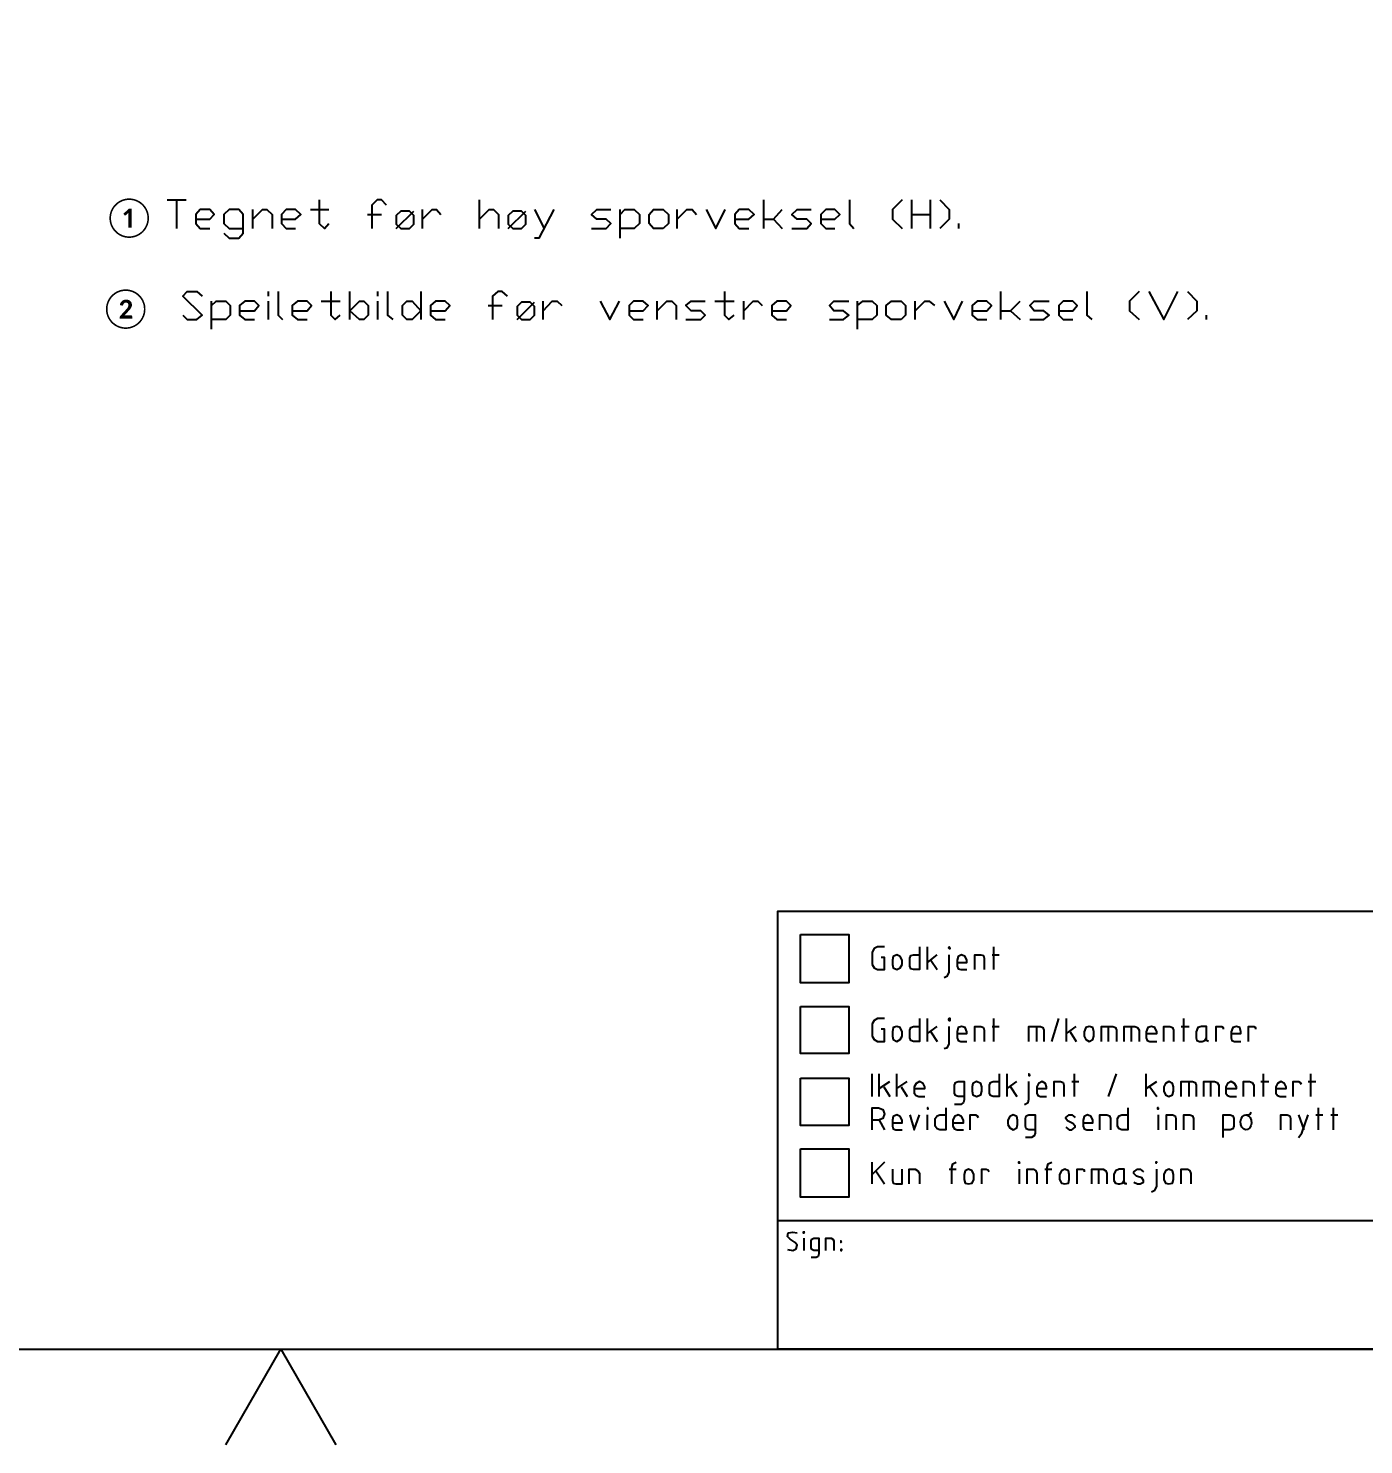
# Model space of a CAD drawing. Header units: millimetres. Extents: x -45 to 90, y -17 to 16.
# Drawn here: x 72.99 to 79.99, y -6.71 to 0.72 of the extents above; entities that cross this region are included whole.
import ezdxf

# ---------------------------------------------------------------- set-up
doc = ezdxf.new("R2010")
doc.units = ezdxf.units.MM
doc.layers.add('PDF_Geometry', color=7, linetype='Continuous')
doc.layers.add('PDF_Text', color=7, linetype='Continuous')
doc.styles.add('PDF Calibri', font='calibri.ttf')

msp = doc.modelspace()

# ---------------------------------------------------------------- linework, layer by layer
at = {"layer": 'PDF_Geometry', "lineweight": 25}
for points in [[(-44.1267, 7.6371), (-44.1267, -6.2069), (89.3766, -6.2069), (89.3766, 7.6371)], [(74.9412, -0.3346), (74.987, -0.3346), (75.0099, -0.3117), (75.0099, -0.2659), (74.987, -0.243), (74.9412, -0.243), (74.9183, -0.2659), (74.9183, -0.3117)], [(75.5279, -0.3346), (75.5738, -0.3346), (75.5967, -0.3117), (75.5967, -0.2659), (75.5738, -0.243), (75.5279, -0.243), (75.505, -0.2659), (75.505, -0.3117)], [(76.3164, -0.3346), (76.266, -0.3346), (76.2431, -0.3071), (76.2431, -0.2613), (76.266, -0.2338), (76.3164, -0.2338), (76.3439, -0.2613), (76.3439, -0.3071)], [(74.6753, -0.7655), (74.7257, -0.7151), (74.7486, -0.7151), (74.7716, -0.738), (74.7716, -0.7885), (74.7486, -0.8114), (74.7257, -0.8114)], [(75.0466, -0.7655), (75.0008, -0.8114), (74.9733, -0.8114), (74.9503, -0.7885), (74.9503, -0.738), (74.9733, -0.7151), (75.0008, -0.7151)], [(75.5738, -0.8114), (75.6196, -0.8114), (75.6425, -0.7885), (75.6425, -0.7426), (75.6196, -0.7197), (75.5738, -0.7197), (75.5509, -0.7426), (75.5509, -0.7885)], [(77.5633, -0.8114), (77.5129, -0.8114), (77.4854, -0.7885), (77.4854, -0.738), (77.5129, -0.7151), (77.5633, -0.7151), (77.5862, -0.738), (77.5862, -0.7885)], [(80.0662, -6.2069), (76.9169, -6.2069), (76.9169, -3.9103), (80.0662, -3.9103)], [(77.0361, -4.034), (77.2881, -4.034), (77.2881, -4.2862), (77.0361, -4.2862)], [(77.5173, -4.1899), (77.522, -4.2082), (77.5404, -4.2172), (77.5587, -4.2082), (77.5679, -4.1899), (77.5679, -4.167), (77.5587, -4.1486), (77.5404, -4.1395), (77.522, -4.1486), (77.5173, -4.167)], [(77.82, -4.1026), (77.8154, -4.0982), (77.8154, -4.1026), (77.8108, -4.1026), (77.8154, -4.1074), (77.82, -4.1074)], [(77.0361, -4.4099), (77.2881, -4.4099), (77.2881, -4.6575), (77.0361, -4.6575)], [(77.5173, -4.5658), (77.522, -4.5841), (77.5404, -4.5933), (77.5587, -4.5841), (77.5679, -4.5658), (77.5679, -4.5429), (77.5587, -4.5199), (77.5404, -4.5154), (77.522, -4.5199), (77.5173, -4.5429)], [(77.82, -4.4787), (77.82, -4.4741), (77.8154, -4.4741), (77.8108, -4.4787), (77.8154, -4.4833), (77.82, -4.4833)], [(78.5214, -4.5658), (78.5305, -4.5841), (78.5487, -4.5933), (78.5672, -4.5841), (78.5718, -4.5658), (78.5718, -4.5429), (78.5672, -4.5199), (78.5487, -4.5154), (78.5305, -4.5199), (78.5214, -4.5429)], [(77.0361, -4.7858), (77.2881, -4.7858), (77.2881, -5.0334), (77.0361, -5.0334)], [(77.9346, -4.8546), (77.9392, -4.8729), (77.9575, -4.8821), (77.9805, -4.8729), (77.985, -4.8546), (77.985, -4.8317), (77.9805, -4.8133), (77.9575, -4.8042), (77.9392, -4.8133), (77.9346, -4.8317)], [(78.2372, -4.7675), (78.2326, -4.7629), (78.2326, -4.7675), (78.2326, -4.7721), (78.2372, -4.7721)], [(78.9385, -4.8546), (78.9477, -4.8729), (78.966, -4.8821), (78.9844, -4.8729), (78.989, -4.8546), (78.989, -4.8317), (78.9844, -4.8133), (78.966, -4.8042), (78.9477, -4.8133), (78.9385, -4.8317)], [(77.7054, -4.9417), (77.7008, -4.9417), (77.7008, -4.9463), (77.7054, -4.9463)], [(78.911, -4.9417), (78.9064, -4.9417), (78.9064, -4.9463), (78.911, -4.9463)], [(78.1226, -5.0288), (78.1317, -5.0471), (78.1501, -5.0563), (78.1684, -5.0471), (78.173, -5.0288), (78.173, -5.0059), (78.1684, -4.9875), (78.1501, -4.9784), (78.1317, -4.9875), (78.1226, -5.0059)], [(77.0361, -5.1571), (77.2881, -5.1571), (77.2881, -5.4093), (77.0361, -5.4093)], [(77.8934, -5.3176), (77.8979, -5.3359), (77.9163, -5.3405), (77.9346, -5.3359), (77.9438, -5.3176), (77.9438, -5.2901), (77.9346, -5.2717), (77.9163, -5.2626), (77.8979, -5.2717), (77.8934, -5.2901)], [(78.1867, -5.2305), (78.1822, -5.2259), (78.1776, -5.2259), (78.1776, -5.2305), (78.1822, -5.2305)], [(78.393, -5.3176), (78.4022, -5.3359), (78.4205, -5.3405), (78.4389, -5.3359), (78.4434, -5.3176), (78.4434, -5.2901), (78.4389, -5.2717), (78.4205, -5.2626), (78.4022, -5.2717), (78.393, -5.2901)], [(78.9019, -5.2305), (78.9019, -5.2259), (78.8973, -5.2259), (78.8973, -5.2305)], [(78.9385, -5.3176), (78.9477, -5.3359), (78.966, -5.3405), (78.9844, -5.3359), (78.989, -5.3176), (78.989, -5.2901), (78.9844, -5.2717), (78.966, -5.2626), (78.9477, -5.2717), (78.9385, -5.2901)], [(77.0589, -5.5924), (77.0545, -5.5924), (77.0499, -5.5924), (77.0499, -5.5972), (77.0545, -5.5972)], [(77.2516, -5.6431), (77.247, -5.6385), (77.247, -5.6431), (77.247, -5.6476)], [(77.2516, -5.6889), (77.2516, -5.6843), (77.247, -5.6843), (77.247, -5.6889)]]:
    msp.add_lwpolyline(points, close=True, dxfattribs=at)
for points in [[(73.7172, -0.1834), (73.8181, -0.1834)], [(73.7676, -0.1834), (73.7676, -0.3346)], [(74.5149, -0.1834), (74.5149, -0.3071), (74.5424, -0.3346), (74.5653, -0.3071)], [(74.8678, -0.2109), (74.8403, -0.1834), (74.8174, -0.1834), (74.7899, -0.2109), (74.7899, -0.3346)], [(75.3538, -0.3346), (75.3538, -0.1834)], [(76.8436, -0.3346), (76.8436, -0.1834)], [(77.2928, -0.1834), (77.2928, -0.3071), (77.3158, -0.3346)], [(77.5679, -0.1834), (77.5173, -0.2338), (77.5173, -0.2842), (77.5679, -0.3346)], [(77.6183, -0.3346), (77.6183, -0.1834)], [(77.7146, -0.1834), (77.7146, -0.3346)], [(77.765, -0.1834), (77.8154, -0.2338), (77.8154, -0.2842), (77.765, -0.3346)], [(73.8685, -0.2842), (73.9418, -0.2842), (73.9646, -0.2613), (73.9418, -0.2338), (73.8914, -0.2338), (73.8685, -0.2613), (73.8685, -0.3071), (73.8914, -0.3346), (73.9418, -0.3346)], [(74.0152, -0.3576), (74.0427, -0.3851), (74.0931, -0.3851), (74.116, -0.3576), (74.116, -0.2613), (74.0931, -0.2338), (74.0427, -0.2338), (74.0152, -0.2613), (74.0152, -0.3071), (74.0427, -0.3346), (74.116, -0.3346)], [(74.1665, -0.3346), (74.1665, -0.2338)], [(74.1665, -0.2842), (74.2169, -0.2338), (74.2398, -0.2338), (74.2673, -0.2613), (74.2673, -0.3346)], [(74.3177, -0.2842), (74.3911, -0.2842), (74.4186, -0.2613), (74.3911, -0.2338), (74.3407, -0.2338), (74.3177, -0.2613), (74.3177, -0.3071), (74.3407, -0.3346), (74.3911, -0.3346)], [(74.469, -0.2338), (74.5653, -0.2338)], [(74.7668, -0.2613), (74.8403, -0.2613)], [(74.9183, -0.3346), (75.0099, -0.243)], [(75.0558, -0.3346), (75.0558, -0.2338)], [(75.0558, -0.2842), (75.1062, -0.2338), (75.1291, -0.2338), (75.152, -0.2613)], [(75.3538, -0.2842), (75.4042, -0.2338), (75.4271, -0.2338), (75.4544, -0.2613), (75.4544, -0.3346)], [(75.505, -0.3346), (75.5967, -0.243)], [(75.6425, -0.2338), (75.693, -0.3346)], [(75.7434, -0.2338), (75.6655, -0.3851), (75.6425, -0.3851)], [(75.9405, -0.3346), (76.0184, -0.3346), (76.0414, -0.3071), (76.0184, -0.2842), (75.968, -0.2842), (75.9405, -0.2613), (75.968, -0.2338), (76.0414, -0.2338)], [(76.0918, -0.3851), (76.0918, -0.2338)], [(76.0918, -0.2613), (76.1147, -0.2338), (76.1651, -0.2338), (76.1926, -0.2613), (76.1926, -0.3071), (76.1651, -0.3346), (76.0918, -0.3346)], [(76.3898, -0.3346), (76.3898, -0.2338)], [(76.3898, -0.2842), (76.4402, -0.2338), (76.4677, -0.2338), (76.4906, -0.2613)], [(76.541, -0.2338), (76.5915, -0.3346), (76.6419, -0.2338)], [(76.6923, -0.2842), (76.7657, -0.2842), (76.7932, -0.2613), (76.7657, -0.2338), (76.715, -0.2338), (76.6923, -0.2613), (76.6923, -0.3071), (76.715, -0.3346), (76.7657, -0.3346)], [(76.8436, -0.2842), (76.894, -0.2842), (76.9399, -0.2338)], [(76.894, -0.2842), (76.9399, -0.3346)], [(76.9903, -0.3346), (77.0682, -0.3346), (77.0911, -0.3071), (77.0682, -0.2842), (77.0178, -0.2842), (76.9903, -0.2613), (77.0178, -0.2338), (77.0911, -0.2338)], [(77.1416, -0.2842), (77.2149, -0.2842), (77.2424, -0.2613), (77.2149, -0.2338), (77.1691, -0.2338), (77.1416, -0.2613), (77.1416, -0.3071), (77.1691, -0.3346), (77.2149, -0.3346)], [(77.6183, -0.2613), (77.7146, -0.2613)], [(77.8658, -0.3346), (77.8658, -0.3071)], [(73.7997, -0.7885), (73.8227, -0.8114), (73.8731, -0.8114), (73.9006, -0.7885), (73.7997, -0.6876), (73.8227, -0.6645), (73.8731, -0.6645), (73.9006, -0.6876)], [(74.249, -0.6876), (74.249, -0.6645)], [(74.2994, -0.6645), (74.2994, -0.7885), (74.3223, -0.8114)], [(74.5745, -0.6645), (74.5745, -0.7885), (74.5974, -0.8114), (74.6249, -0.7885)], [(74.6753, -0.8114), (74.6753, -0.6645)], [(74.822, -0.6876), (74.822, -0.6645)], [(74.8724, -0.6645), (74.8724, -0.7885), (74.8999, -0.8114)], [(75.0466, -0.6645), (75.0466, -0.8114)], [(75.5004, -0.6876), (75.4729, -0.6645), (75.45, -0.6645), (75.4225, -0.6876), (75.4225, -0.8114)], [(76.6373, -0.6645), (76.6373, -0.7885), (76.6602, -0.8114), (76.6877, -0.7885)], [(78.0859, -0.8114), (78.0859, -0.6645)], [(78.5351, -0.6645), (78.5351, -0.7885), (78.5626, -0.8114)], [(78.8102, -0.6645), (78.7598, -0.7151), (78.7598, -0.7655), (78.8102, -0.8114)], [(78.8606, -0.6645), (78.9385, -0.8114), (79.0119, -0.6645)], [(79.0623, -0.6645), (79.1127, -0.7151), (79.1127, -0.7655), (79.0623, -0.8114)], [(73.951, -0.8618), (73.951, -0.7151)], [(73.951, -0.738), (73.9739, -0.7151), (74.0244, -0.7151), (74.0473, -0.738), (74.0473, -0.7885), (74.0244, -0.8114), (73.951, -0.8114)], [(74.0977, -0.7655), (74.1756, -0.7655), (74.1986, -0.738), (74.1756, -0.7151), (74.1252, -0.7151), (74.0977, -0.738), (74.0977, -0.7885), (74.1252, -0.8114), (74.1756, -0.8114)], [(74.249, -0.8114), (74.249, -0.7151)], [(74.3727, -0.7655), (74.4507, -0.7655), (74.4736, -0.738), (74.4507, -0.7151), (74.4003, -0.7151), (74.3727, -0.738), (74.3727, -0.7885), (74.4003, -0.8114), (74.4507, -0.8114)], [(74.524, -0.7151), (74.6249, -0.7151)], [(74.822, -0.8114), (74.822, -0.7151)], [(75.097, -0.7655), (75.175, -0.7655), (75.1979, -0.738), (75.175, -0.7151), (75.1245, -0.7151), (75.097, -0.738), (75.097, -0.7885), (75.1245, -0.8114), (75.175, -0.8114)], [(75.3996, -0.738), (75.4729, -0.738)], [(75.5509, -0.8114), (75.6425, -0.7197)], [(75.6884, -0.8114), (75.6884, -0.7151)], [(75.6884, -0.7655), (75.7342, -0.7151), (75.7617, -0.7151), (75.7847, -0.738)], [(75.9864, -0.7151), (76.0368, -0.8114), (76.0872, -0.7151)], [(76.1376, -0.7655), (76.211, -0.7655), (76.2385, -0.738), (76.211, -0.7151), (76.1606, -0.7151), (76.1376, -0.738), (76.1376, -0.7885), (76.1606, -0.8114), (76.211, -0.8114)], [(76.2843, -0.8114), (76.2843, -0.7151)], [(76.2843, -0.7655), (76.3348, -0.7151), (76.3623, -0.7151), (76.3852, -0.738), (76.3852, -0.8114)], [(76.4356, -0.8114), (76.5135, -0.8114), (76.5365, -0.7885), (76.5135, -0.7655), (76.4631, -0.7655), (76.4356, -0.738), (76.4631, -0.7151), (76.5365, -0.7151)], [(76.5869, -0.7151), (76.6877, -0.7151)], [(76.7382, -0.8114), (76.7382, -0.7151)], [(76.7382, -0.7655), (76.7886, -0.7151), (76.8115, -0.7151), (76.8344, -0.738)], [(76.8848, -0.7655), (76.9628, -0.7655), (76.9857, -0.738), (76.9628, -0.7151), (76.9124, -0.7151), (76.8848, -0.738), (76.8848, -0.7885), (76.9124, -0.8114), (76.9628, -0.8114)], [(77.1874, -0.8114), (77.2607, -0.8114), (77.2881, -0.7885), (77.2607, -0.7655), (77.2103, -0.7655), (77.1874, -0.738), (77.2103, -0.7151), (77.2881, -0.7151)], [(77.3341, -0.8618), (77.3341, -0.7151)], [(77.3341, -0.738), (77.3616, -0.7151), (77.412, -0.7151), (77.4349, -0.738), (77.4349, -0.7885), (77.412, -0.8114), (77.3341, -0.8114)], [(77.6366, -0.8114), (77.6366, -0.7151)], [(77.6366, -0.7655), (77.6871, -0.7151), (77.71, -0.7151), (77.7375, -0.738)], [(77.7879, -0.7151), (77.8383, -0.8114), (77.8842, -0.7151)], [(77.9346, -0.7655), (78.0125, -0.7655), (78.0355, -0.738), (78.0125, -0.7151), (77.9621, -0.7151), (77.9346, -0.738), (77.9346, -0.7885), (77.9621, -0.8114), (78.0125, -0.8114)], [(78.0859, -0.7655), (78.1363, -0.7655), (78.1867, -0.7151)], [(78.2372, -0.8114), (78.3105, -0.8114), (78.338, -0.7885), (78.3105, -0.7655), (78.2601, -0.7655), (78.2372, -0.738), (78.2601, -0.7151), (78.338, -0.7151)], [(78.3884, -0.7655), (78.4618, -0.7655), (78.4847, -0.738), (78.4618, -0.7151), (78.4114, -0.7151), (78.3884, -0.738), (78.3884, -0.7885), (78.4114, -0.8114), (78.4618, -0.8114)], [(78.1363, -0.7655), (78.1867, -0.8114)], [(79.1632, -0.8114), (79.1632, -0.7885)], [(77.4762, -4.0982), (77.4395, -4.0982), (77.4212, -4.1074), (77.412, -4.1257), (77.412, -4.1899), (77.4212, -4.2082), (77.4395, -4.2172), (77.4762, -4.2172), (77.4762, -4.1532), (77.4579, -4.1532)], [(77.6596, -4.0982), (77.6596, -4.1991), (77.6596, -4.2172), (77.6275, -4.2172), (77.6137, -4.2128), (77.6091, -4.1991), (77.6091, -4.1578), (77.6137, -4.144), (77.6275, -4.1395), (77.6596, -4.1395)], [(77.7008, -4.2172), (77.7008, -4.1211), (77.7008, -4.0982)], [(77.7008, -4.1807), (77.7512, -4.1395)], [(77.7879, -4.2586), (77.8063, -4.2495), (77.8154, -4.2311), (77.8154, -4.1395)], [(77.8567, -4.1807), (77.9071, -4.1807), (77.9071, -4.167), (77.8979, -4.1486), (77.8796, -4.1395), (77.8611, -4.1486), (77.8567, -4.167), (77.8567, -4.1991), (77.8611, -4.2128), (77.875, -4.2172), (77.9071, -4.2172)], [(77.9484, -4.2172), (77.9484, -4.1395), (77.9805, -4.1395), (77.9942, -4.144), (77.9988, -4.1578), (77.9988, -4.2172)], [(78.04, -4.1395), (78.0767, -4.1395)], [(78.0492, -4.2172), (78.0492, -4.1211), (78.0492, -4.0982)], [(77.7192, -4.167), (77.7512, -4.2172)], [(77.4762, -4.4741), (77.4395, -4.4741), (77.4212, -4.4833), (77.412, -4.5016), (77.412, -4.5658), (77.4212, -4.5841), (77.4395, -4.5933), (77.4762, -4.5933), (77.4762, -4.5291), (77.4579, -4.5291)], [(77.6596, -4.4741), (77.6596, -4.575), (77.6596, -4.5933), (77.6275, -4.5933), (77.6137, -4.5887), (77.6091, -4.575), (77.6091, -4.5337), (77.6137, -4.5199), (77.6275, -4.5154), (77.6596, -4.5154)], [(77.7008, -4.5933), (77.7008, -4.497), (77.7008, -4.4741)], [(77.7008, -4.552), (77.7512, -4.5154)], [(77.7879, -4.63), (77.8063, -4.6254), (77.8154, -4.607), (77.8154, -4.5154)], [(77.8567, -4.552), (77.9071, -4.552), (77.9071, -4.5429), (77.8979, -4.5199), (77.8796, -4.5154), (77.8611, -4.5199), (77.8567, -4.5429), (77.8567, -4.575), (77.8611, -4.5887), (77.875, -4.5933), (77.9071, -4.5933)], [(77.9484, -4.5933), (77.9484, -4.5154), (77.9805, -4.5154), (77.9942, -4.5199), (77.9988, -4.5337), (77.9988, -4.5933)], [(78.04, -4.5154), (78.0767, -4.5154)], [(78.0492, -4.5933), (78.0492, -4.497), (78.0492, -4.4741)], [(78.2326, -4.5933), (78.2326, -4.5154), (78.2922, -4.5154), (78.3059, -4.5199), (78.3105, -4.5337), (78.3105, -4.5933)], [(78.2738, -4.5933), (78.2738, -4.5154)], [(78.3518, -4.5933), (78.3884, -4.4741)], [(78.4297, -4.5933), (78.4297, -4.497), (78.4297, -4.4741)], [(78.4297, -4.552), (78.4801, -4.5154)], [(78.6131, -4.5933), (78.6131, -4.5154), (78.6727, -4.5154), (78.6864, -4.5199), (78.691, -4.5337), (78.691, -4.5933)], [(78.6497, -4.5933), (78.6497, -4.5154)], [(78.7322, -4.5933), (78.7322, -4.5154), (78.7873, -4.5154), (78.801, -4.5199), (78.8102, -4.5337), (78.8102, -4.5933)], [(78.7689, -4.5933), (78.7689, -4.5154)], [(78.8468, -4.552), (78.9019, -4.552), (78.9019, -4.5429), (78.8925, -4.5199), (78.8744, -4.5154), (78.856, -4.5199), (78.8468, -4.5429), (78.8468, -4.575), (78.8514, -4.5887), (78.8652, -4.5933), (78.9019, -4.5933)], [(78.9385, -4.5933), (78.9385, -4.5154), (78.9706, -4.5154), (78.9844, -4.5199), (78.989, -4.5337), (78.989, -4.5933)], [(79.0302, -4.5154), (79.0715, -4.5154)], [(79.044, -4.5933), (79.044, -4.497), (79.044, -4.4741)], [(79.1723, -4.5933), (79.1632, -4.5887), (79.1632, -4.5795), (79.1632, -4.5154), (79.1356, -4.5154), (79.1173, -4.5199), (79.1081, -4.5429), (79.1081, -4.575), (79.1127, -4.5887), (79.1265, -4.5933), (79.1402, -4.5933), (79.154, -4.5887), (79.1632, -4.575)], [(79.2136, -4.5933), (79.2136, -4.5154), (79.2411, -4.5154), (79.2503, -4.5199), (79.2503, -4.5291)], [(79.2915, -4.552), (79.3419, -4.552), (79.3419, -4.5429), (79.3373, -4.5199), (79.319, -4.5154), (79.3007, -4.5199), (79.2915, -4.5429), (79.2915, -4.575), (79.2961, -4.5887), (79.3098, -4.5933), (79.3419, -4.5933)], [(79.3832, -4.5933), (79.3832, -4.5154), (79.4107, -4.5154), (79.4199, -4.5199), (79.4199, -4.5291)], [(77.7192, -4.5429), (77.7512, -4.5933)], [(78.448, -4.5429), (78.4801, -4.5933)], [(77.412, -4.8821), (77.412, -4.7858), (77.412, -4.7629)], [(77.4487, -4.8821), (77.4487, -4.7858), (77.4487, -4.7629)], [(77.4487, -4.8408), (77.5037, -4.8042)], [(77.5404, -4.8821), (77.5404, -4.7858), (77.5404, -4.7629)], [(77.5404, -4.8408), (77.5954, -4.8042)], [(77.6319, -4.8408), (77.6871, -4.8408), (77.6871, -4.8317), (77.6779, -4.8133), (77.6596, -4.8042), (77.6412, -4.8133), (77.6319, -4.8317), (77.6319, -4.8638), (77.6412, -4.8775), (77.655, -4.8821), (77.6871, -4.8821)], [(77.8934, -4.8821), (77.8611, -4.8821), (77.8475, -4.8775), (77.8429, -4.8638), (77.8429, -4.8225), (77.8475, -4.8087), (77.8611, -4.8042), (77.8934, -4.8042), (77.8934, -4.9004), (77.8888, -4.9142), (77.875, -4.9233), (77.8429, -4.9233)], [(78.0767, -4.7629), (78.0767, -4.8638), (78.0767, -4.8821), (78.0446, -4.8821), (78.0309, -4.8775), (78.0263, -4.8638), (78.0263, -4.8225), (78.0309, -4.8087), (78.0446, -4.8042), (78.0767, -4.8042)], [(78.118, -4.8821), (78.118, -4.7858), (78.118, -4.7629)], [(78.118, -4.8408), (78.1684, -4.8042)], [(78.2097, -4.9233), (78.228, -4.9142), (78.2326, -4.8958), (78.2326, -4.8042)], [(78.2738, -4.8408), (78.3243, -4.8408), (78.3243, -4.8317), (78.3195, -4.8133), (78.3013, -4.8042), (78.283, -4.8133), (78.2738, -4.8317), (78.2738, -4.8638), (78.2784, -4.8775), (78.2922, -4.8821), (78.3243, -4.8821)], [(78.3655, -4.8821), (78.3655, -4.8042), (78.3976, -4.8042), (78.4114, -4.8087), (78.4159, -4.8225), (78.4159, -4.8821)], [(78.4572, -4.8042), (78.4939, -4.8042)], [(78.471, -4.8821), (78.471, -4.7858), (78.471, -4.7629)], [(78.6497, -4.8821), (78.691, -4.7629)], [(78.8468, -4.8821), (78.8468, -4.7858), (78.8468, -4.7629)], [(78.8468, -4.8408), (78.9019, -4.8042)], [(79.0302, -4.8821), (79.0302, -4.8042), (79.0898, -4.8042), (79.1036, -4.8087), (79.1081, -4.8225), (79.1081, -4.8821)], [(79.0715, -4.8821), (79.0715, -4.8042)], [(79.1494, -4.8821), (79.1494, -4.8042), (79.2044, -4.8042), (79.2182, -4.8087), (79.2273, -4.8225), (79.2273, -4.8821)], [(79.1861, -4.8821), (79.1861, -4.8042)], [(79.264, -4.8408), (79.319, -4.8408), (79.319, -4.8317), (79.3098, -4.8133), (79.2915, -4.8042), (79.2732, -4.8133), (79.264, -4.8317), (79.264, -4.8638), (79.2732, -4.8775), (79.2869, -4.8821), (79.319, -4.8821)], [(79.3557, -4.8821), (79.3557, -4.8042), (79.3878, -4.8042), (79.4015, -4.8087), (79.4107, -4.8225), (79.4107, -4.8821)], [(79.4474, -4.8042), (79.4886, -4.8042)], [(79.4611, -4.8821), (79.4611, -4.7858), (79.4611, -4.7629)], [(79.5253, -4.8408), (79.5801, -4.8408), (79.5801, -4.8317), (79.5711, -4.8133), (79.5528, -4.8042), (79.5345, -4.8133), (79.5253, -4.8317), (79.5253, -4.8638), (79.5345, -4.8775), (79.5482, -4.8821), (79.5801, -4.8821)], [(79.617, -4.8821), (79.617, -4.8042), (79.6445, -4.8042), (79.6537, -4.8087), (79.6582, -4.8179)], [(79.6947, -4.8042), (79.7362, -4.8042)], [(79.7087, -4.8821), (79.7087, -4.7858), (79.7087, -4.7629)], [(77.4716, -4.8317), (77.5037, -4.8821)], [(77.5633, -4.8317), (77.5954, -4.8821)], [(78.1363, -4.8317), (78.1684, -4.8821)], [(78.8652, -4.8317), (78.9019, -4.8821)], [(77.412, -5.0563), (77.412, -4.96), (77.412, -4.9417), (77.4441, -4.9417), (77.467, -4.9508), (77.4762, -4.9738), (77.467, -4.9967), (77.4441, -5.0059), (77.412, -5.0059)], [(77.7971, -4.9417), (77.7971, -5.0379), (77.7971, -5.0563), (77.765, -5.0563), (77.7512, -5.0517), (77.7421, -5.0379), (77.7421, -4.9967), (77.7512, -4.9829), (77.765, -4.9784), (77.7971, -4.9784)], [(78.7506, -4.9417), (78.7506, -5.0379), (78.7506, -5.0563), (78.7185, -5.0563), (78.7047, -5.0517), (78.6956, -5.0379), (78.6956, -4.9967), (78.7047, -4.9829), (78.7185, -4.9784), (78.7506, -4.9784)], [(79.3694, -4.9784), (79.3832, -4.9784), (79.3924, -4.9738), (79.3969, -4.9646)], [(79.7499, -5.0563), (79.7499, -4.96), (79.7499, -4.9417)], [(79.8279, -5.0563), (79.8279, -4.96), (79.8279, -4.9417)], [(77.4487, -5.0059), (77.4762, -5.0563)], [(77.5173, -5.0194), (77.5679, -5.0194), (77.5679, -5.0059), (77.5587, -4.9875), (77.5404, -4.9784), (77.522, -4.9875), (77.5173, -5.0059), (77.5173, -5.0379), (77.522, -5.0517), (77.5358, -5.0563), (77.5679, -5.0563)], [(77.6091, -4.9784), (77.6319, -5.0563), (77.6596, -4.9784)], [(77.7008, -5.0563), (77.7008, -5.0194), (77.7008, -4.9784)], [(77.8338, -5.0194), (77.8888, -5.0194), (77.8888, -5.0059), (77.8796, -4.9875), (77.8611, -4.9784), (77.8429, -4.9875), (77.8338, -5.0059), (77.8338, -5.0379), (77.8429, -5.0517), (77.8567, -5.0563), (77.8888, -5.0563)], [(77.9254, -5.0563), (77.9254, -4.9784), (77.9529, -4.9784), (77.9621, -4.9829), (77.9667, -4.9921)], [(78.2647, -5.0563), (78.2326, -5.0563), (78.2188, -5.0517), (78.2142, -5.0379), (78.2142, -4.9967), (78.2188, -4.9829), (78.2326, -4.9784), (78.2647, -4.9784), (78.2647, -5.0746), (78.2601, -5.0884), (78.2463, -5.0975), (78.2142, -5.0975)], [(78.4251, -5.0425), (78.4434, -5.0563), (78.4572, -5.0563), (78.4755, -5.0425), (78.4755, -5.0379), (78.4618, -5.0242), (78.4341, -5.0104), (78.4251, -4.9967), (78.4251, -4.9921), (78.4434, -4.9784), (78.4572, -4.9784), (78.4755, -4.9921)], [(78.5168, -5.0194), (78.5672, -5.0194), (78.5672, -5.0059), (78.558, -4.9875), (78.5397, -4.9784), (78.5214, -4.9875), (78.5168, -5.0059), (78.5168, -5.0379), (78.5214, -5.0517), (78.5351, -5.0563), (78.5672, -5.0563)], [(78.6039, -5.0563), (78.6039, -4.9784), (78.6406, -4.9784), (78.6543, -4.9829), (78.6589, -4.9967), (78.6589, -5.0563)], [(78.911, -5.0563), (78.911, -5.0194), (78.911, -4.9784)], [(78.9523, -5.0563), (78.9523, -4.9784), (78.9844, -4.9784), (78.9981, -4.9829), (79.0027, -4.9967), (79.0027, -5.0563)], [(79.044, -5.0563), (79.044, -4.9784), (79.0761, -4.9784), (79.0898, -4.9829), (79.0944, -4.9967), (79.0944, -5.0563)], [(79.2503, -5.0975), (79.2503, -4.9967), (79.2503, -4.9784), (79.2869, -4.9784), (79.3007, -4.9829), (79.3053, -4.9967), (79.3053, -5.0379), (79.3007, -5.0517), (79.2869, -5.0563), (79.2503, -5.0563)], [(79.5528, -5.0563), (79.5528, -4.9784), (79.5849, -4.9784), (79.5986, -4.9829), (79.6032, -4.9967), (79.6032, -5.0563)], [(79.6445, -5.0975), (79.6628, -5.0746), (79.6947, -4.9784)], [(79.6445, -4.9784), (79.672, -5.0563)], [(79.7362, -4.9784), (79.7728, -4.9784)], [(79.8141, -4.9784), (79.8508, -4.9784)], [(77.412, -5.3405), (77.412, -5.2442), (77.412, -5.2259)], [(77.4762, -5.2259), (77.412, -5.2901)], [(77.5173, -5.2626), (77.5173, -5.3222), (77.522, -5.3359), (77.5358, -5.3405), (77.5679, -5.3405), (77.5679, -5.2626)], [(77.6046, -5.3405), (77.6046, -5.2626), (77.6366, -5.2626), (77.6504, -5.2717), (77.6596, -5.2855), (77.6596, -5.3405)], [(77.8154, -5.2626), (77.8521, -5.2626)], [(77.8292, -5.3405), (77.8292, -5.2534), (77.8338, -5.2351), (77.8521, -5.2259)], [(77.985, -5.3405), (77.985, -5.2626), (78.008, -5.2626), (78.0171, -5.2672), (78.0217, -5.2763)], [(78.1822, -5.3405), (78.1822, -5.3038), (78.1822, -5.2626)], [(78.2234, -5.3405), (78.2234, -5.2626), (78.2555, -5.2626), (78.2693, -5.2717), (78.2738, -5.2855), (78.2738, -5.3405)], [(78.3151, -5.2626), (78.3518, -5.2626)], [(78.3288, -5.3405), (78.3288, -5.2534), (78.3334, -5.2351), (78.3518, -5.2259)], [(78.4847, -5.3405), (78.4847, -5.2626), (78.5122, -5.2626), (78.5214, -5.2672), (78.5214, -5.2763)], [(78.5626, -5.3405), (78.5626, -5.2626), (78.6222, -5.2626), (78.636, -5.2717), (78.6406, -5.2855), (78.6406, -5.3405)], [(78.5993, -5.3405), (78.5993, -5.2626)], [(78.746, -5.3405), (78.7368, -5.3405), (78.7322, -5.3313), (78.7322, -5.2626), (78.7047, -5.2626), (78.6864, -5.2717), (78.6772, -5.2901), (78.6772, -5.3222), (78.6864, -5.3359), (78.7002, -5.3405), (78.7093, -5.3405), (78.7231, -5.3359), (78.7322, -5.3222)], [(78.7827, -5.3313), (78.801, -5.3405), (78.8148, -5.3405), (78.8331, -5.3313), (78.8331, -5.3222), (78.8239, -5.3084), (78.7964, -5.2992), (78.7827, -5.2855), (78.7827, -5.2763), (78.801, -5.2626), (78.8148, -5.2626), (78.8331, -5.2763)], [(78.8744, -5.3818), (78.8925, -5.3726), (78.9019, -5.3543), (78.9019, -5.2626)], [(79.0302, -5.3405), (79.0302, -5.2626), (79.0623, -5.2626), (79.0761, -5.2717), (79.0806, -5.2855), (79.0806, -5.3405)], [(77.4304, -5.2717), (77.4762, -5.3405)], [(80.0662, -5.533), (76.9169, -5.533)], [(76.9674, -5.6843), (76.9949, -5.6889), (77.0132, -5.6797), (77.0178, -5.6614), (77.0086, -5.6476), (76.9811, -5.6293), (76.9674, -5.6155), (76.9719, -5.5972), (76.9949, -5.5924), (77.0178, -5.5972)], [(77.0545, -5.6889), (77.0545, -5.6568), (77.0545, -5.6247)], [(77.1324, -5.6889), (77.1049, -5.6889), (77.0957, -5.6843), (77.0911, -5.6751), (77.0911, -5.6385), (77.0957, -5.6293), (77.1049, -5.6247), (77.1324, -5.6247), (77.1324, -5.707), (77.1278, -5.721), (77.1186, -5.7256), (77.0911, -5.7256)], [(77.1691, -5.6889), (77.1691, -5.6247), (77.1966, -5.6247), (77.2057, -5.6293), (77.2103, -5.6385), (77.2103, -5.6889)], [(74.0244, -6.7066), (74.3132, -6.2069), (74.602, -6.7066)]]:
    msp.add_lwpolyline(points, dxfattribs=at)
msp.add_ellipse((79.3694, -5.0174), major_axis=(-0.0002, 0.0389), ratio=0.739524, start_param=1.864277410487212, end_param=8.147462717666798, dxfattribs=at)

# ---------------------------------------------------------------- texts
at = {"layer": 'PDF_Text', "char_height": 0.1368, "attachment_point": 7, "style": 'PDF Calibri'}
for s, insert in [('①', (73.378, -0.3832)), ('②', (73.3597, -0.8599))]:
    msp.add_mtext(s, dxfattribs=dict(at, insert=insert))

doc.saveas('drawing.dxf')
